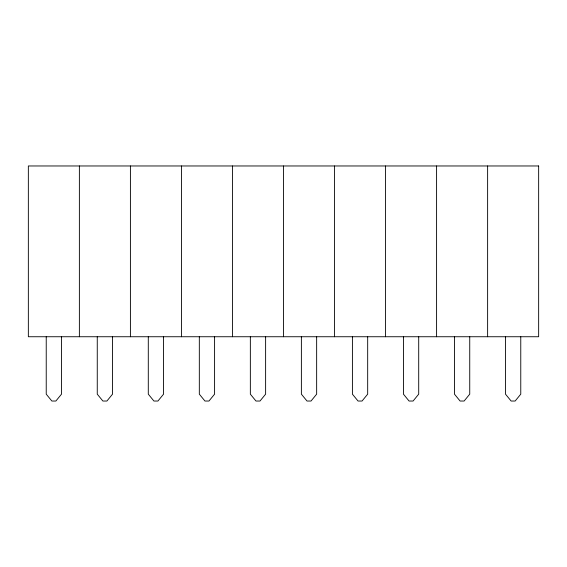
<?xml version="1.0" encoding="UTF-8"?>
<svg xmlns="http://www.w3.org/2000/svg" width="567" height="567" viewBox="0 0 567 567"><rect width="100%" height="100%" fill="white"/><g stroke="black" fill="none" stroke-linecap="round" stroke-linejoin="round"><path stroke-width="0.85" d="M520.768 336.741L520.768 394.157L515.141 401.032L511.129 401.032L505.502 394.157L505.502 336.741M487.62 165.968L487.62 336.741M469.738 336.741L469.738 394.157L464.111 401.032L460.099 401.032L454.472 394.157L454.472 336.741M436.59 165.968L436.59 336.741M418.708 336.741L418.708 394.157L413.081 401.032L409.069 401.032L403.442 394.157L403.442 336.741M385.56 165.968L385.56 336.741M367.678 336.741L367.678 394.157L362.051 401.032L358.039 401.032L352.412 394.157L352.412 336.741M334.53 165.968L334.53 336.741M316.648 336.741L316.648 394.157L311.021 401.032L307.009 401.032L301.382 394.157L301.382 336.741M283.5 165.968L283.5 336.741M265.618 336.741L265.618 394.157L259.991 401.032L255.979 401.032L250.352 394.157L250.352 336.741M232.47 165.968L232.47 336.741M214.588 336.741L214.588 394.157L208.961 401.032L204.949 401.032L199.322 394.157L199.322 336.741M181.44 165.968L181.44 336.741M163.558 336.741L163.558 394.157L157.931 401.032L153.919 401.032L148.292 394.157L148.292 336.741M130.41 165.968L130.41 336.741M112.528 336.741L112.528 394.157L106.901 401.032L102.889 401.032L97.262 394.157L97.262 336.741M79.38 165.968L79.38 336.741M61.498 336.741L61.498 394.157L55.871 401.032L51.859 401.032L46.232 394.157L46.232 336.741M538.65 165.968L28.35 165.968L28.35 336.741L538.65 336.741L538.65 165.968"/></g></svg>
